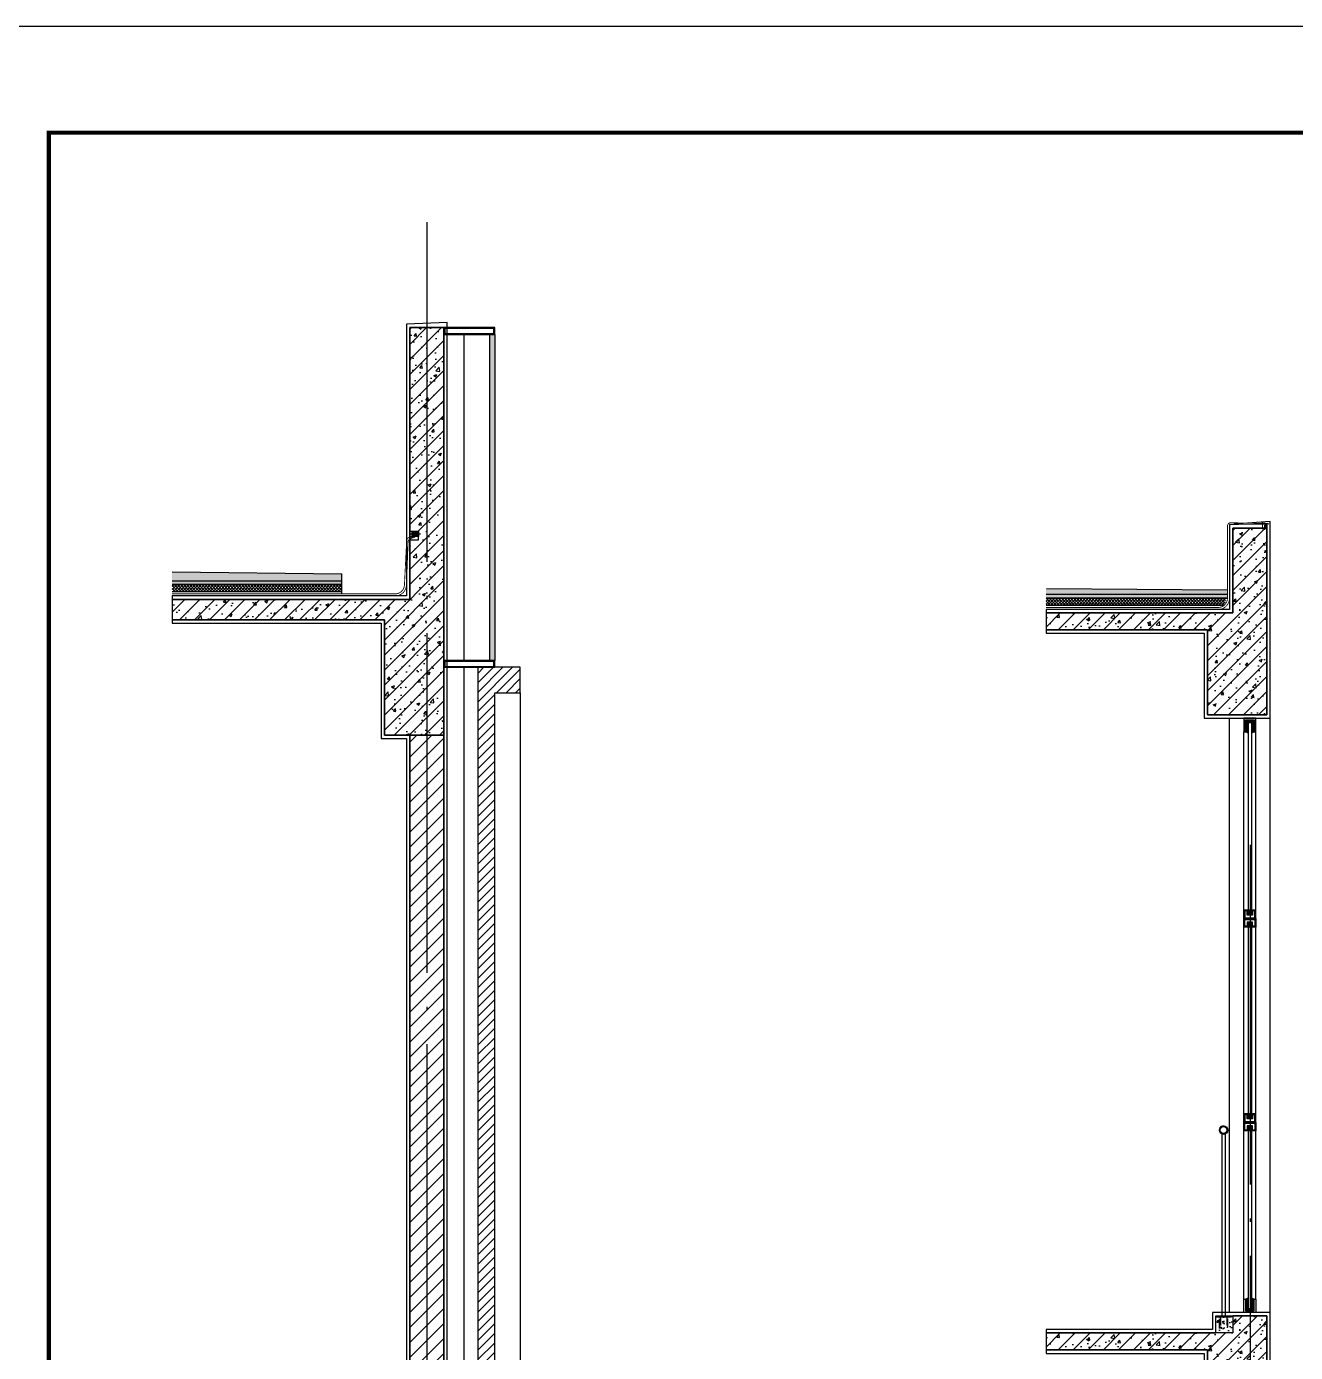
# Model space of a CAD drawing. Extents: x -737978 to 768813, y -372247 to 1140308.
# Drawn here: x -659039 to -651567, y -314946 to -307138 of the extents above; entities that cross this region are included whole.
import ezdxf

# ---------------------------------------------------------------- set-up
doc = ezdxf.new("R2010")
doc.units = 0
doc.header["$LTSCALE"] = 1000
doc.header["$MEASUREMENT"] = 0
doc.linetypes.add('DASH', pattern=[0.35, 0.25, -0.1])
doc.linetypes.add('DOTE', pattern=[2.42, 2, -0.2, 0.02, -0.2])
doc.layers.get('0').update_dxf_attribs({"linetype": 'CONTINUOUS'})
for name, color, linetype in [('0-填充边线', 7, 'CONTINUOUS'), ('DOTE', 1, 'DOTE'), ('J-COLU-梁柱', 30, 'CONTINUOUS'), ('J-DOOR-窗', 126, 'CONTINUOUS'), ('J-ELEV-立面栏杆', 36, 'CONTINUOUS'), ('J-SECT-剖面看线', 253, 'CONTINUOUS'), ('PUB_HATCH', 8, 'CONTINUOUS'), ('PUB_TITLE', 4, 'CONTINUOUS'), ('填充', 8, 'CONTINUOUS'), ('栏杆', 35, 'CONTINUOUS'), ('龙骨', 36, 'CONTINUOUS')]:
    doc.layers.add(name, color=color, linetype=linetype)
doc.styles.add('DIM_FONT', font='SIMPLEX', dxfattribs={"width": 0.7, "bigfont": 'GBCBIG'})
pattern_1 = [(135, (-385373.5355, -363984.62), (4.49012806, 4.49012806), []), (45, (-385373.5355, -363984.62), (4.49012806, -4.49012806), [])]

# ---------------------------------------------------------------- blocks, each defined once
blk = doc.blocks.new('U_A9BUE')
at = {"layer": 'PUB_HATCH'}
h = blk.add_hatch(dxfattribs=at)
h.set_pattern_fill('ANSI31', color=256, scale=20, style=0)
h.set_pattern_definition([(45, (16964.9157, -24864.7672), (-1.76776695, 1.76776695), [])])
h.paths.add_polyline_path([(75, -6), (75, 0), (-15, 0), (-15, -6)])
at = {"linetype": 'DASH', "ltscale": 0.2}
for points in [[(-15, 0), (75, 0), (75, -6), (-15, -6)], [(11, -66), (5, -66), (5, -6), (11, -6)], [(49, -66), (55, -66), (55, -6), (49, -6)]]:
    blk.add_lwpolyline(points, close=True, dxfattribs=at)
at = {"style": 'DIM_FONT', "width": 0.8, "flags": 9}
for tag in ['YSIZE', 'XSIZE']:
    blk.add_attdef(tag, (0, 0), '', height=0.5, dxfattribs=at)
blk = doc.blocks.new('飘窗栏杆')
at = {"layer": 'J-ELEV-立面栏杆'}
h = blk.add_hatch(dxfattribs=at)
h.set_pattern_fill('ANSI31', color=256, style=0)
h.set_pattern_definition([(45, (-206.1456, -73239.6862), (-1.122532015, 1.122532015), [])])
h.paths.add_polyline_path([(504782.6, -345583.8, 1), (504832.6, -345583.8, 1)])
h.paths.add_polyline_path([(504827.6, -345583.8, -1), (504787.6, -345583.8, -1)], flags=16)
for p, q in [((504797.6, -345606.7), (504797.6, -346678.8)), ((504817.6, -345606.7), (504817.6, -346678.8))]:
    blk.add_line(p, q, dxfattribs=at)
for radius in [25, 20]:
    blk.add_circle((504807.6, -345583.8), radius, dxfattribs=at)
blk.add_blockref('U_A9BUE', (504777.6, -346678.8), dxfattribs=at)

msp = doc.modelspace()

# ---------------------------------------------------------------- hatches: boundary and pattern name
h = msp.add_hatch()
h.set_pattern_fill('HEX', color=256, scale=15)
h.set_pattern_definition([(0, (-350961.336, -218415.03), (0, 24.74667), [14.2875, -28.575]), (120, (-350961.336, -218415.03), (-21.4312449, -12.373335), [14.2875, -28.575]), (60, (-350947.049, -218415.03), (-21.4312449, 12.373335), [14.2875, -28.575])])
h.paths.add_polyline_path([(-656281.5, -310870.9), (-656311.5, -310870.9), (-656311.5, -308950.9), (-656281.5, -308950.9)])
for color, points in [(256, [(-656768.6, -310110.9), (-656731.4, -310110.9), (-656731.4, -310140.6), (-656768.6, -310140.6)]), (253, [(-651735.2, -310090.9), (-651747.5, -310090.9), (-651747.5, -310070.9), (-651735.2, -310070.9)])]:
    msp.add_hatch(color=color).paths.add_polyline_path(points)
h = msp.add_hatch()
h.set_pattern_fill('ANSI31', color=256, scale=25, style=0)
h.set_pattern_definition([(45, (-350961.336, -218415.03), (-28.0633004, 28.0633004), [])])
h.paths.add_polyline_path([(-656281.3, -318010.9), (-656131.3, -318010.9), (-656131.3, -317860.9), (-656281.5, -317860.9), (-656281.5, -311060.9), (-656131.5, -311060.9), (-656131.5, -310910.9), (-656281.5, -310910.9), (-656381.5, -310910.9), (-656381.5, -318010.9)])
at = {"layer": 'J-DOOR-窗'}
h = msp.add_hatch(dxfattribs=at)
h.set_pattern_fill('ANSI37', color=126, scale=4, style=0)
h.set_pattern_definition(pattern_1)
h.paths.add_polyline_path([(-651845.2, -311235.9), (-651825.2, -311235.9), (-651825.2, -311290.9), (-651825.2, -311297.9), (-651810.2, -311290.9), (-651810.2, -311220.9), (-651860.2, -311220.9), (-651860.2, -311290.9), (-651845.2, -311297.9), (-651845.2, -311290.9)])
h = msp.add_hatch(dxfattribs=at)
h.set_pattern_fill('ANSI37', color=126, scale=4, style=0)
h.set_pattern_definition(pattern_1)
h.paths.add_polyline_path([(-651845.2, -311235.9), (-651825.2, -311235.9), (-651825.2, -311290.9), (-651825.2, -311297.9), (-651810.2, -311290.9), (-651810.2, -311220.9), (-651860.2, -311220.9), (-651860.2, -311290.9), (-651845.2, -311297.9), (-651845.2, -311290.9)])
h = msp.add_hatch(dxfattribs=at)
h.set_pattern_fill('ANSI37', color=126, scale=4, style=0)
h.set_pattern_definition(pattern_1)
h.paths.add_polyline_path([(-651845.2, -311235.9), (-651825.2, -311235.9), (-651825.2, -311290.9), (-651825.2, -311297.9), (-651810.2, -311290.9), (-651810.2, -311220.9), (-651860.2, -311220.9), (-651860.2, -311290.9), (-651845.2, -311297.9), (-651845.2, -311290.9)])
h = msp.add_hatch(dxfattribs=at)
h.set_pattern_fill('ANSI37', color=126, scale=4, style=0)
h.set_pattern_definition([(225, (-385373.529, -261937.158), (4.49012806, -4.49012806), []), (315, (-385373.529, -261937.158), (4.49012806, 4.49012806), [])])
h.paths.add_polyline_path([(-651845.2, -314685.9), (-651845.2, -314630.9), (-651845.2, -314623.9), (-651860.2, -314630.9), (-651860.2, -314700.9), (-651810.2, -314700.9), (-651810.2, -314630.9), (-651825.2, -314623.9), (-651825.2, -314630.9), (-651825.2, -314685.9)])
at = {"layer": '填充'}
h = msp.add_hatch(dxfattribs=at)
h.set_pattern_fill('钢筋混凝土', color=256, scale=25, style=0)
h.set_pattern_definition([(45, (-350961.336, -218415.03), (-44.194174, 44.194174), []), (50, (-350961.34, -218415.03), (179.315046, -15.688034), [18.75, -206.25]), (355, (-350961.34, -218415.03), (-34.68783, 188.04803), [15, -165]), (100.4514, (-350946.4, -218416.34), (144.62735, 172.35989), [15.93505, -175.28553]), (46.1842, (-350961.34, -218365.03), (266.81026, -41.37975), [28.125, -309.375]), (96.6356, (-350939.1, -218368.48), (233.66568, 243.52947), [23.90257, -262.92825]), (351.1842, (-350961.34, -218365.03), (233.66549, 243.52965), [22.5, -247.5]), (21, (-350936.34, -218377.53), (149.22676, -100.65472), [18.75, -206.25]), (326, (-350936.34, -218377.53), (60.82883, 181.28751), [15, -165]), (71.4514, (-350923.9, -218385.92), (210.05566, 80.63262), [15.93505, -175.28553]), (37.5, (-350961.336, -218415.03), (3.039964, 83.223463), [0, -163, 0, -167.5, 0, -165.625]), (7.5, (-350961.34, -218415.03), (65.767384, 98.602928), [0, -95.5, 0, -159.25, 0, -63.125]), (327.5, (-351017.086, -218415.03), (133.455609, -5.638718), [0, -62.5, 0, -195, 0, -258.75]), (317.5, (-351042.09, -218415.03), (145.796542, 25.026246), [0, -81.25, 0, -129.5, 0, -183.75])])
h.paths.add_polyline_path([(-656581.4, -311310.9), (-656581.4, -308910.9), (-656781.4, -308910.9), (-656781.4, -310510.9), (-656931.4, -310510.9), (-658181.4, -310510.9), (-658181.4, -310630.9), (-656931.4, -310630.9), (-656931.4, -311310.9)])
h = msp.add_hatch(dxfattribs=at)
h.set_pattern_fill('钢筋混凝土', color=256, scale=25, style=0)
h.set_pattern_definition([(45, (-354968.2, -232340.92), (-44.194174, 44.194174), []), (50, (-354968.2, -232340.92), (179.315046, -15.688034), [18.75, -206.25]), (355, (-354968.2, -232340.92), (-34.68783, 188.04803), [15, -165]), (100.4514, (-354953.26, -232342.23), (144.62735, 172.35989), [15.93505, -175.28553]), (46.1842, (-354968.2, -232290.92), (266.81026, -41.37975), [28.125, -309.375]), (96.6356, (-354945.97, -232294.37), (233.66568, 243.52947), [23.90257, -262.92825]), (351.1842, (-354968.2, -232290.92), (233.66549, 243.52965), [22.5, -247.5]), (21, (-354943.2, -232303.42), (149.22676, -100.65472), [18.75, -206.25]), (326, (-354943.2, -232303.42), (60.82883, 181.28751), [15, -165]), (71.4514, (-354930.76, -232311.81), (210.05566, 80.63262), [15.93505, -175.28553]), (37.5, (-354968.2, -232340.92), (3.039964, 83.223463), [0, -163, 0, -167.5, 0, -165.625]), (7.5, (-354968.2, -232340.92), (65.767384, 98.602928), [0, -95.5, 0, -159.25, 0, -63.125]), (327.5, (-355023.95, -232340.92), (133.455609, -5.638718), [0, -62.5, 0, -195, 0, -258.75]), (317.5, (-355048.95, -232340.92), (145.796542, 25.026246), [0, -81.25, 0, -129.5, 0, -183.75])])
h.paths.add_polyline_path([(-651735.2, -311190.9), (-651735.2, -310090.9), (-651935.2, -310090.9), (-651935.2, -310590.9), (-652055.2, -310590.9), (-653035.2, -310590.9), (-653035.2, -310690.9), (-652085.2, -310690.9), (-652085.2, -311190.9)])
h = msp.add_hatch(dxfattribs=at)
h.set_pattern_fill('混凝土', color=256, scale=5, style=0)
h.set_pattern_definition([(50, (-850822.975, -268602.384), (35.863009, -3.1376067), [3.75, -41.25]), (355, (-850822.975, -268602.384), (-6.937567, 37.609607), [3, -33]), (100.4514, (-850819.987, -268602.645), (28.925469, 34.471977), [3.1870095, -35.0571056]), (46.1842, (-850822.975, -268592.384), (53.362052, -8.275951), [5.625, -61.875]), (96.6356, (-850818.53, -268593.073), (46.733135, 48.705894), [4.780514, -52.58565]), (351.1842, (-850822.975, -268592.384), (46.733097, 48.70593), [4.5, -49.5]), (21, (-850817.975, -268594.884), (29.8453526, -20.1309445), [3.75, -41.25]), (326, (-850817.975, -268594.884), (12.1657666, 36.257502), [3, -33]), (71.4514, (-850815.488, -268596.56), (42.0111314, 16.126525), [3.1870095, -35.0571056]), (37.5, (-850822.975, -268602.384), (0.6079928, 16.6446927), [0, -32.6, 0, -33.5, 0, -33.125]), (7.5, (-850822.975, -268602.384), (13.1534769, 19.7205856), [0, -19.1, 0, -31.85, 0, -12.625]), (327.5, (-850834.125, -268602.384), (26.6911218, -1.1277436), [0, -12.5, 0, -39, 0, -51.75]), (317.5, (-850839.125, -268602.384), (29.1593085, 5.005249), [0, -16.25, 0, -25.9, 0, -36.75])])
h.paths.add_polyline_path([(-657180.1, -310361), (-657181.4, -310361), (-657181.4, -310401), (-657180.1, -310401)], flags=17)
h.paths.add_polyline_path([(-658181.4, -310348.5), (-657180.1, -310361), (-657180.1, -310401), (-658181.4, -310401)])
h = msp.add_hatch(dxfattribs=at)
h.set_pattern_fill('ANSI37', color=256, scale=8, style=0)
h.set_pattern_definition([(45, (-850822.975, -268602.384), (-8.9802561, 8.9802561), []), (135, (-850822.975, -268602.384), (-8.9802561, -8.9802561), [])])
edge = h.paths.add_edge_path()
edge.add_line((-657180.1, -310424), (-657181.4, -310424))
edge.add_arc((-657280.5, -310444), 101.1, -11.40829, 11.40829, ccw=False)
edge.add_line((-657181.4, -310464), (-657180.1, -310464))
edge.add_line((-657180.1, -310464), (-657180.1, -310424))
h.paths.add_polyline_path([(-658181.5, -310464), (-658181.5, -310424.1), (-657180.1, -310424), (-657180.1, -310464)])
h = msp.add_hatch(dxfattribs=at)
h.set_pattern_fill('砂灰土', color=256, scale=5, style=0)
h.set_pattern_definition([(37.5, (-349872.96, -252860.923), (-0.6299336, 19.2682377), [0, -15.2, 0, -17, 0, -16.25]), (7.5, (-349872.96, -252860.923), (17.697767, 28.2214607), [0, -8.2, 0, -13.7, 0, -5.25]), (327.5, (-349885.26, -252860.923), (31.1414186, 0.0565905), [0, -5, 0, -18, 0, -23.5]), (317.5, (-349885.26, -252860.923), (30.061266, 8.7767556), [0, -2.5, 0, -11.8, 0, -13.5])])
h.paths.add_polyline_path([(-657181.4, -310401), (-658181.4, -310401), (-658181.4, -310421), (-657181.4, -310421)])
h = msp.add_hatch(dxfattribs=at)
h.set_pattern_fill('混凝土', color=256, scale=5, style=0)
h.set_pattern_definition([(50, (-845976.71, -268682.383), (35.863009, -3.1376067), [3.75, -41.25]), (355, (-845976.71, -268682.383), (-6.937567, 37.609607), [3, -33]), (100.4514, (-845973.72, -268682.645), (28.925469, 34.471977), [3.1870095, -35.0571056]), (46.1842, (-845976.71, -268672.383), (53.362052, -8.275951), [5.625, -61.875]), (96.6356, (-845972.263, -268673.073), (46.733135, 48.705894), [4.780514, -52.58565]), (351.1842, (-845976.71, -268672.383), (46.733097, 48.70593), [4.5, -49.5]), (21, (-845971.71, -268674.883), (29.8453526, -20.1309445), [3.75, -41.25]), (326, (-845971.71, -268674.883), (12.1657666, 36.257502), [3, -33]), (71.4514, (-845969.223, -268676.56), (42.0111314, 16.126525), [3.1870095, -35.0571056]), (37.5, (-845976.71, -268682.383), (0.6079928, 16.6446927), [0, -32.6, 0, -33.5, 0, -33.125]), (7.5, (-845976.71, -268682.383), (13.1534769, 19.7205856), [0, -19.1, 0, -31.85, 0, -12.625]), (327.5, (-845987.86, -268682.383), (26.6911218, -1.1277436), [0, -12.5, 0, -39, 0, -51.75]), (317.5, (-845992.86, -268682.383), (29.1593085, 5.005249), [0, -16.25, 0, -25.9, 0, -36.75])])
h.paths.add_polyline_path([(-651965.2, -310457.7), (-651969.4, -310455.6), (-651967.2, -310481), (-651976.1, -310480.9)])
h.paths.add_polyline_path([(-653035.2, -310447), (-651965.2, -310457.7), (-651976.1, -310480.9), (-653035.2, -310481)])
h = msp.add_hatch(dxfattribs=at)
h.set_pattern_fill('砂灰土', color=256, scale=5, style=0)
h.set_pattern_definition([(37.5, (-345026.694, -252940.923), (-0.6299336, 19.2682377), [0, -15.2, 0, -17, 0, -16.25]), (7.5, (-345026.694, -252940.923), (17.697767, 28.2214607), [0, -8.2, 0, -13.7, 0, -5.25]), (327.5, (-345038.994, -252940.923), (31.1414186, 0.0565905), [0, -5, 0, -18, 0, -23.5]), (317.5, (-345038.994, -252940.923), (30.061266, 8.7767556), [0, -2.5, 0, -11.8, 0, -13.5])])
h.paths.add_polyline_path([(-651967.2, -310481), (-653035.2, -310481), (-653035.2, -310501), (-651967.2, -310501)])
h = msp.add_hatch(dxfattribs=at)
h.set_pattern_fill('ANSI37', color=256, scale=8, style=0)
h.set_pattern_definition([(45, (-845976.71, -268682.383), (-8.9802561, 8.9802561), []), (135, (-845976.71, -268682.383), (-8.9802561, -8.9802561), [])])
edge = h.paths.add_edge_path()
edge.add_line((-651967.2, -310504.8), (-652335.2, -310504))
edge.add_arc((-651853.1, -283657.1), 26851.2, 268.97128, 269.73795)
edge.add_line((-651975.9, -310508.1), (-651985.7, -310545.1))
edge.add_line((-651985.7, -310545.1), (-651967.2, -310504.8))
h.paths.add_polyline_path([(-653035.2, -310544), (-653035.2, -310504.1), (-651967.2, -310504.8), (-651985.7, -310545.1)])
h = msp.add_hatch(dxfattribs=at)
h.set_pattern_fill('普通砖', color=256, scale=25, style=0)
h.set_pattern_definition([(45, (-350961.336, -218370.15), (-44.194192, 44.194192), [])])
h.paths.add_polyline_path([(-656781.5, -317710.9), (-656581.4, -317710.9), (-656581.4, -311310.9), (-656781.5, -311310.9)])
h = msp.add_hatch(dxfattribs=at)
h.set_pattern_fill('钢筋混凝土', color=256, scale=25, style=0)
h.set_pattern_definition([(45, (-354968.2, -236580.92), (-44.194174, 44.194174), []), (50, (-354968.2, -236580.92), (179.315046, -15.688034), [18.75, -206.25]), (355, (-354968.2, -236580.92), (-34.68783, 188.04803), [15, -165]), (100.4514, (-354953.26, -236582.23), (144.62735, 172.35989), [15.93505, -175.28553]), (46.1842, (-354968.2, -236530.92), (266.81026, -41.37975), [28.125, -309.375]), (96.6356, (-354945.97, -236534.37), (233.66568, 243.52947), [23.90257, -262.92825]), (351.1842, (-354968.2, -236530.92), (233.66549, 243.52965), [22.5, -247.5]), (21, (-354943.2, -236543.42), (149.22676, -100.65472), [18.75, -206.25]), (326, (-354943.2, -236543.42), (60.82883, 181.28751), [15, -165]), (71.4514, (-354930.76, -236551.81), (210.05566, 80.63262), [15.93505, -175.28553]), (37.5, (-354968.2, -236580.92), (3.039964, 83.223463), [0, -163, 0, -167.5, 0, -165.625]), (7.5, (-354968.2, -236580.92), (65.767384, 98.602928), [0, -95.5, 0, -159.25, 0, -63.125]), (327.5, (-355023.95, -236580.92), (133.455609, -5.638718), [0, -62.5, 0, -195, 0, -258.75]), (317.5, (-355048.95, -236580.92), (145.796542, 25.026246), [0, -81.25, 0, -129.5, 0, -183.75])])
h.paths.add_polyline_path([(-651735.2, -315410.9), (-651735.2, -314730.9), (-651935.2, -314730.9), (-651935.2, -314830.9), (-652055.2, -314830.9), (-653035.2, -314830.9), (-653035.2, -314930.9), (-652085.2, -314930.9), (-652085.2, -315410.9)])
h = msp.add_hatch(dxfattribs=at)
h.set_pattern_fill('混凝土', color=256, scale=10)
h.set_pattern_definition([(50, (67.744, 16380), (71.7260183, -6.2752135), [7.5, -82.5]), (355, (67.744, 16380), (-13.875133, 75.219213), [6, -66]), (100.4514, (73.72, 16379.48), (57.850938, 68.943954), [6.374019, -70.114211]), (46.1842, (67.74, 16400), (106.724105, -16.551901), [11.25, -123.75]), (96.6356, (76.64, 16398.62), (93.46627, 97.411787), [9.561029, -105.1713]), (351.1842, (67.74, 16400), (93.466195, 97.41186), [9, -99]), (21, (77.744, 16395), (59.690705, -40.261889), [7.5, -82.5]), (326, (77.744, 16395), (24.331533, 72.5150045), [6, -66]), (71.4514, (82.72, 16391.645), (84.022263, 32.25305), [6.374019, -70.114211]), (37.5, (67.744, 16380), (1.2159855, 33.2893854), [0, -65.2, 0, -67, 0, -66.25]), (7.5, (67.744, 16380), (26.3069537, 39.4411712), [0, -38.2, 0, -63.7, 0, -25.25]), (327.5, (45.444, 16380), (53.3822436, -2.2554872), [0, -25, 0, -78, 0, -103.5]), (317.5, (35.444, 16380), (58.318617, 10.0104982), [0, -32.5, 0, -51.8, 0, -73.5])])
h.paths.add_polyline_path([(-652035.2, -314730.9), (-651935.2, -314730.9), (-651935.2, -314830.9), (-652035.2, -314830.9)])

# ---------------------------------------------------------------- linework, layer by layer
at = {"const_width": 5}
for points in [[(-651723.7, -310064.1, -0.016358), (-651949.7, -310058.9, 0.346396), (-651967.2, -310078.3), (-651967.2, -310504.1, -0.413208), (-652022.2, -310558.9), (-653035.2, -310558.9)], [(-656731.4, -310110.9, -0.069347), (-656767.9, -310139.9, 0.225912), (-656800.1, -310158.4), (-656813.4, -310424.1, -0.413208), (-656868.4, -310478.9), (-658181.4, -310478.9)], [(-656731.4, -310123.4, -0.13986), (-656759.5, -310147.9, 0.225912), (-656791.7, -310166.3), (-656801.4, -310423.9, -0.414214), (-656868.4, -310490.9), (-658181.4, -310490.9)], [(-651724.1, -310070.9, -0.000204), (-651948.3, -310070.8, 0.316738), (-651955.2, -310078.8), (-651955.2, -310504.1, -0.413302), (-652022.2, -310570.9), (-653035.2, -310570.9)]]:
    msp.add_lwpolyline(points, format="xyb", dxfattribs=at)
for points in [[(-651778.2, -310055.9), (-651744.4, -310055.9)], [(-651761.3, -310099.3), (-651761.3, -310055.9)]]:
    msp.add_lwpolyline(points, dxfattribs=at)
for points in [[(-656768.6, -310110.9), (-656731.4, -310110.9), (-656731.4, -310140.6), (-656768.6, -310140.6)], [(-656281.3, -318010.9), (-656131.3, -318010.9), (-656131.3, -317860.9), (-656281.5, -317860.9), (-656281.5, -311060.9), (-656131.5, -311060.9), (-656131.5, -310910.9), (-656281.5, -310910.9), (-656381.5, -310910.9), (-656381.5, -318010.9)]]:
    msp.add_lwpolyline(points, close=True)
at = {"color": 253}
msp.add_lwpolyline([(-651735.2, -310090.9), (-651747.5, -310090.9), (-651747.5, -310070.9), (-651735.2, -310070.9), (-651735.2, -310090.9)], dxfattribs=at)
for points in [[(-658181.4, -310348.5), (-657181.4, -310361)], [(-657181.4, -310478.9), (-657181.4, -310361)], [(-658181.4, -310401), (-657181.4, -310401)], [(-658181.4, -310401), (-657181.4, -310401)], [(-658181.4, -310421), (-657181.4, -310421)], [(-658181.4, -310421), (-657181.4, -310421)], [(-658181.4, -310424), (-657181.4, -310424)], [(-658181.4, -310424), (-657181.4, -310424)], [(-653032.9, -310447), (-651969.4, -310455.6)], [(-658181.4, -310464), (-657181.4, -310464)], [(-658181.4, -310464), (-657181.4, -310464)], [(-658181.4, -310465.1), (-657181.4, -310465.1)], [(-658181.4, -310465.1), (-657181.4, -310465.1)], [(-653035.2, -310481), (-651967.2, -310481)], [(-653035.2, -310481), (-651967.2, -310481)], [(-653035.2, -310501), (-651967.2, -310501)], [(-653035.2, -310501), (-651967.2, -310501)], [(-653035.2, -310504), (-651967.2, -310504)], [(-653035.2, -310504), (-651967.2, -310504)], [(-653035.2, -310544), (-651984.5, -310544)], [(-653035.2, -310544), (-651984.5, -310544)], [(-653035.2, -310545.1), (-651985.7, -310545.1)], [(-653035.2, -310545.1), (-651985.7, -310545.1)]]:
    msp.add_lwpolyline(points)
at = {"layer": '0-填充边线'}
for points in [[(-656561.4, -327290.9), (-656561.4, -308880.9), (-656801.4, -308890.9), (-656801.4, -310490.9), (-658181.4, -310490.9), (-658181.4, -310510.9), (-656781.4, -310510.9), (-656781.4, -308910.9), (-656581.4, -308910.9), (-656581.4, -327310.9)], [(-651955.2, -310570.9), (-651955.2, -310570.9), (-653035.2, -310570.9), (-653035.2, -310590.9), (-651935.2, -310590.9), (-651935.2, -310590.9), (-651935.2, -310090.9), (-651735.2, -310090.9), (-651735.2, -311190.9), (-652085.2, -311190.9), (-652085.2, -310690.9), (-653035.2, -310690.9), (-653035.2, -310710.9), (-652105.2, -310710.9), (-652105.2, -311210.9), (-651715.2, -311210.9), (-651715.2, -310051.8), (-651955.2, -310070.9), (-651955.2, -310570.9)], [(-658181.4, -317710.9), (-656781.5, -317710.9), (-656781.5, -311310.9), (-656931.4, -311310.9), (-656931.4, -310630.9), (-658181.4, -310630.9), (-658181.4, -310650.9), (-656951.4, -310650.9), (-656951.4, -311330.9), (-656801.5, -311330.9), (-656801.5, -317690.9), (-658181.4, -317690.9)], [(-652055.2, -314810.9), (-652055.2, -314810.9), (-653035.2, -314810.9), (-653035.2, -314830.9), (-652035.2, -314830.9), (-652035.2, -314830.9), (-652035.2, -314730.9), (-651735.2, -314730.9), (-651735.2, -315410.9), (-652085.2, -315410.9), (-652085.2, -314930.9), (-653035.2, -314930.9), (-653035.2, -314950.9), (-652105.2, -314950.9), (-652105.2, -315430.9), (-651715.2, -315430.9), (-651715.2, -314710.9), (-652055.2, -314710.9), (-652055.2, -314810.9)]]:
    msp.add_lwpolyline(points, dxfattribs=at)
for points in [[(-656281.5, -310870.9), (-656311.5, -310870.9), (-656311.5, -308950.9), (-656281.5, -308950.9)], [(-652035.2, -314730.9), (-651935.2, -314730.9), (-651935.2, -314830.9), (-652035.2, -314830.9)]]:
    msp.add_lwpolyline(points, close=True, dxfattribs=at)
at = {"layer": 'DOTE'}
for points in [[(-656681.5, -308289.5), (-656681.5, -334902.1)], [(-651832.9, -311956.4), (-651832.9, -334860.4)]]:
    msp.add_lwpolyline(points, dxfattribs=at)
at = {"layer": 'J-COLU-梁柱'}
for points in [[(-656581.4, -311310.9), (-656581.4, -308910.9), (-656781.4, -308910.9), (-656781.4, -310510.9), (-656931.4, -310510.9), (-656931.4, -310510.9), (-658181.4, -310510.9), (-658181.4, -310630.9), (-656931.4, -310630.9), (-656931.4, -311310.9), (-656581.4, -311310.9), (-656581.4, -311310.9), (-656581.4, -311310.9)], [(-656781.4, -310160.9), (-656731.4, -310160.9), (-656731.4, -310110.9), (-656781.4, -310110.9)], [(-651735.2, -311190.9), (-651735.2, -310090.9), (-651935.2, -310090.9), (-651935.2, -310590.9), (-652055.2, -310590.9), (-652055.2, -310590.9), (-653035.2, -310590.9), (-653035.2, -310690.9), (-652085.2, -310690.9), (-652085.2, -311190.9), (-651735.2, -311190.9)], [(-651735.2, -315410.9), (-651735.2, -314730.9), (-651935.2, -314730.9), (-651935.2, -314830.9), (-652055.2, -314830.9), (-652055.2, -314830.9), (-653035.2, -314830.9), (-653035.2, -314930.9), (-652085.2, -314930.9), (-652085.2, -315410.9), (-651735.2, -315410.9)]]:
    msp.add_lwpolyline(points, dxfattribs=at)
msp.add_lwpolyline([(-656781.5, -317710.9), (-656581.4, -317710.9), (-656581.4, -311310.9), (-656781.5, -311310.9)], close=True, dxfattribs=at)
at = {"layer": 'J-DOOR-窗', "color": 126}
for points in [[(-651800.2, -311290.9), (-651800.2, -311210.9), (-651870.2, -311210.9), (-651870.2, -311290.9), (-651860.2, -311290.9), (-651845.2, -311297.9), (-651845.2, -311290.9), (-651845.2, -311235.9), (-651825.2, -311235.9), (-651825.2, -311290.9), (-651825.2, -311297.9), (-651810.2, -311290.9)], [(-651800.2, -311290.9), (-651800.2, -311210.9), (-651870.2, -311210.9), (-651870.2, -311290.9), (-651860.2, -311290.9), (-651845.2, -311297.9), (-651845.2, -311290.9), (-651845.2, -311235.9), (-651825.2, -311235.9), (-651825.2, -311290.9), (-651825.2, -311297.9), (-651810.2, -311290.9)], [(-651800.2, -311290.9), (-651800.2, -311210.9), (-651870.2, -311210.9), (-651870.2, -311290.9), (-651860.2, -311290.9), (-651845.2, -311297.9), (-651845.2, -311290.9), (-651845.2, -311235.9), (-651825.2, -311235.9), (-651825.2, -311290.9), (-651825.2, -311297.9), (-651810.2, -311290.9)], [(-651800.2, -314630.9), (-651800.2, -314710.9), (-651870.2, -314710.9), (-651870.2, -314630.9), (-651860.2, -314630.9), (-651845.2, -314623.9), (-651845.2, -314630.9), (-651845.2, -314685.9), (-651825.2, -314685.9), (-651825.2, -314630.9), (-651825.2, -314623.9), (-651810.2, -314630.9)]]:
    msp.add_lwpolyline(points, close=True, dxfattribs=at)
for points in [[(-651860.2, -311290.9), (-651860.2, -311220.9), (-651810.2, -311220.9), (-651810.2, -311290.9)], [(-651860.2, -311290.9), (-651860.2, -311220.9), (-651810.2, -311220.9), (-651810.2, -311290.9)], [(-651860.2, -311290.9), (-651860.2, -311220.9), (-651810.2, -311220.9), (-651810.2, -311290.9)], [(-651870.2, -314630.9), (-651870.2, -311290.9)], [(-651845.2, -311235.9), (-651845.2, -312370.9)], [(-651825.2, -311297.9), (-651825.2, -312370.9)], [(-651800.2, -314630.9), (-651800.2, -311290.6)], [(-651845.2, -312410.9), (-651845.2, -312805.9)], [(-651825.2, -312410.9), (-651825.2, -312805.9)], [(-651845.2, -312805.9), (-651845.2, -313565.9)], [(-651825.2, -312805.9), (-651825.2, -313565.9)], [(-651845.2, -313615.9), (-651845.2, -314623.9)], [(-651825.2, -313615.9), (-651825.2, -314623.9)], [(-651860.2, -314630.9), (-651860.2, -314700.9), (-651810.2, -314700.9), (-651810.2, -314630.9)]]:
    msp.add_lwpolyline(points, dxfattribs=at)
at = {"layer": 'J-DOOR-窗'}
for points in [[(-651870.2, -312390.9), (-651800.2, -312390.9), (-651800.2, -312340.9), (-651825.2, -312340.9), (-651825.2, -312365.9), (-651830.1, -312365.9), (-651830.1, -312340.9), (-651840.1, -312340.9), (-651840.1, -312365.9), (-651845.2, -312365.9), (-651845.2, -312340.9), (-651870.2, -312340.9), (-651870.2, -312390.9)], [(-651870.2, -312390.9), (-651800.2, -312390.9), (-651800.2, -312440.9), (-651825.2, -312440.9), (-651825.2, -312415.9), (-651830.1, -312415.9), (-651830.1, -312440.9), (-651840.1, -312440.9), (-651840.1, -312415.9), (-651845.2, -312415.9), (-651845.2, -312440.9), (-651870.2, -312440.9), (-651870.2, -312390.9)], [(-651870.2, -313590.9), (-651800.2, -313590.9), (-651800.2, -313540.9), (-651825.2, -313540.9), (-651825.2, -313565.9), (-651830.1, -313565.9), (-651830.1, -313540.9), (-651840.1, -313540.9), (-651840.1, -313565.9), (-651845.2, -313565.9), (-651845.2, -313540.9), (-651870.2, -313540.9), (-651870.2, -313590.9)], [(-651870.2, -313590.9), (-651800.2, -313590.9), (-651800.2, -313640.9), (-651825.2, -313640.9), (-651825.2, -313615.9), (-651830.1, -313615.9), (-651830.1, -313640.9), (-651840.1, -313640.9), (-651840.1, -313615.9), (-651845.2, -313615.9), (-651845.2, -313640.9), (-651870.2, -313640.9), (-651870.2, -313590.9)]]:
    msp.add_lwpolyline(points, dxfattribs=at)
for points in [[(-651865.2, -312385.9), (-651805.2, -312385.9), (-651805.2, -312345.9), (-651820.2, -312345.9), (-651820.2, -312370.9), (-651835.1, -312370.9), (-651835.1, -312370.9), (-651850.2, -312370.9), (-651850.2, -312345.9), (-651865.2, -312345.9)], [(-651865.2, -312395.9), (-651805.2, -312395.9), (-651805.2, -312435.9), (-651820.2, -312435.9), (-651820.2, -312410.9), (-651835.1, -312410.9), (-651835.1, -312410.9), (-651850.2, -312410.9), (-651850.2, -312435.9), (-651865.2, -312435.9)], [(-651865.2, -313585.9), (-651805.2, -313585.9), (-651805.2, -313545.9), (-651820.2, -313545.9), (-651820.2, -313570.9), (-651835.1, -313570.9), (-651835.1, -313570.9), (-651850.2, -313570.9), (-651850.2, -313545.9), (-651865.2, -313545.9)], [(-651865.2, -313595.9), (-651805.2, -313595.9), (-651805.2, -313635.9), (-651820.2, -313635.9), (-651820.2, -313610.9), (-651835.1, -313610.9), (-651835.1, -313610.9), (-651850.2, -313610.9), (-651850.2, -313635.9), (-651865.2, -313635.9)]]:
    msp.add_lwpolyline(points, close=True, dxfattribs=at)
at = {"layer": 'J-SECT-剖面看线'}
msp.add_lwpolyline([(-656131.5, -311060.9), (-656131.3, -317860.9)], dxfattribs=at)
at = {"layer": 'J-SECT-剖面看线', "color": 251}
for points in [[(-651955.2, -314710.9), (-651955.2, -311210.9)], [(-651715.2, -314710.9), (-651715.2, -311210.9)]]:
    msp.add_lwpolyline(points, dxfattribs=at)
at = {"layer": 'PUB_TITLE'}
msp.add_lwpolyline([(-659157.6, -338662.7), (-644307.6, -338662.7), (-644307.6, -307137.7), (-659157.6, -307137.7)], close=True, dxfattribs=at)
at = {"layer": 'PUB_TITLE', "const_width": 25}
msp.add_lwpolyline([(-658907.6, -338412.7), (-644557.6, -338412.7), (-644557.6, -307762.7), (-658907.6, -307762.7)], close=True, dxfattribs=at)
at = {"layer": '龙骨'}
for points in [[(-656281.4, -308910.9), (-656581.4, -308910.9), (-656581.4, -308950.9), (-656281.4, -308950.9)], [(-656286.4, -308915.9), (-656576.4, -308915.9), (-656576.4, -308945.9), (-656286.4, -308945.9)], [(-656281.5, -310870.9), (-656581.5, -310870.9), (-656581.5, -310910.9), (-656281.5, -310910.9)], [(-656286.5, -310875.9), (-656576.5, -310875.9), (-656576.5, -310905.9), (-656286.5, -310905.9)]]:
    msp.add_lwpolyline(points, close=True, dxfattribs=at)
for points in [[(-656461.5, -310870.9), (-656461.5, -308950.9)], [(-656461.5, -319810.9), (-656461.5, -310910.9)]]:
    msp.add_lwpolyline(points, dxfattribs=at)

# ---------------------------------------------------------------- block references
at = {"layer": '栏杆'}
msp.add_blockref('飘窗栏杆', (-1156797.6, 31947.9), dxfattribs=at)

doc.saveas('drawing.dxf')
